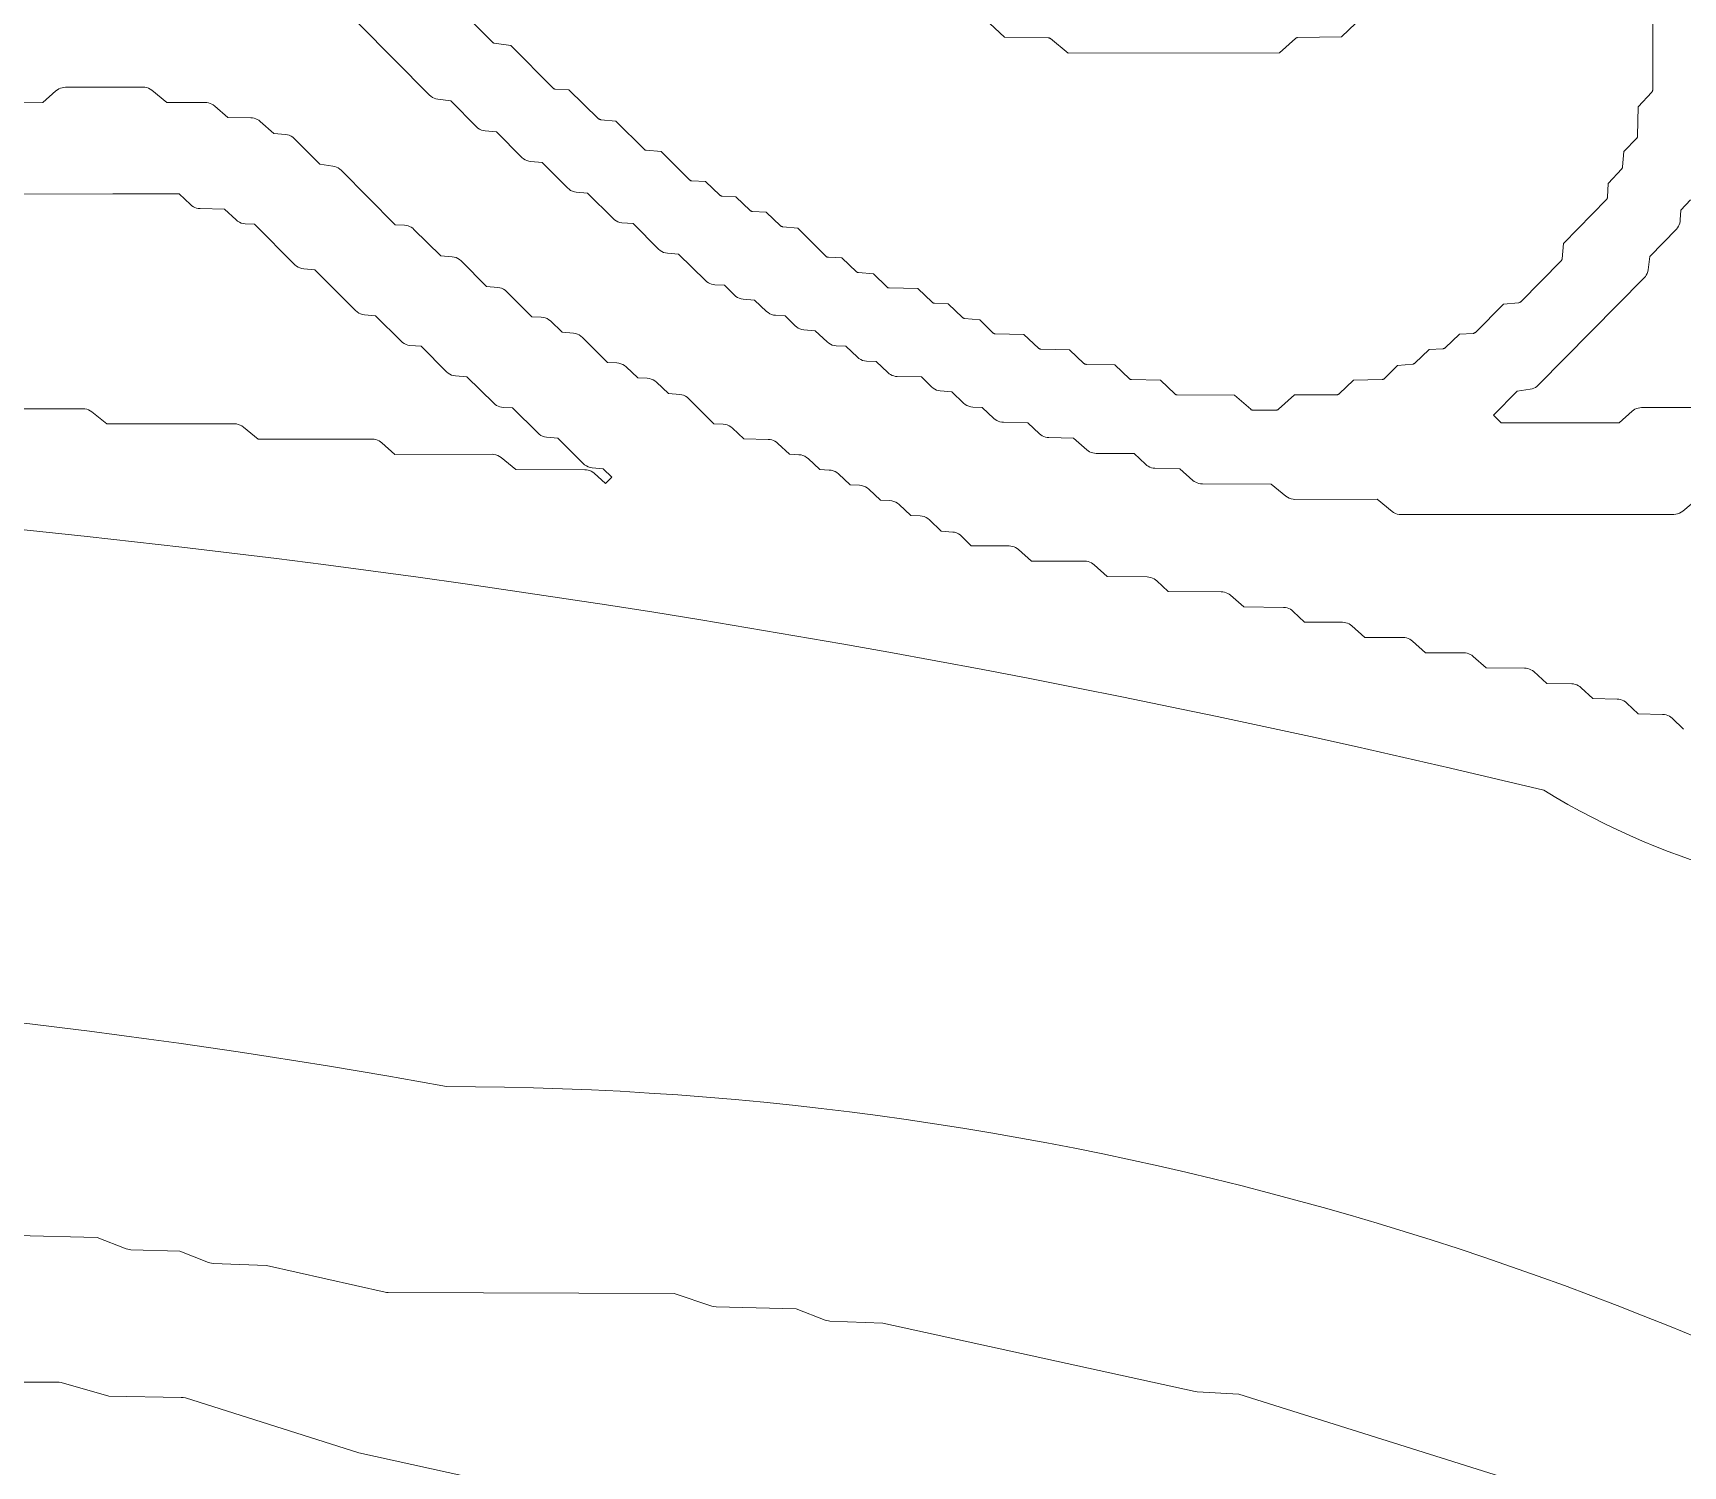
# Model space of a CAD drawing. Header units: inches. Extents: x 36 to 190, y -75 to 56.
# Drawn here: x 59.519 to 62.41, y -15.035 to -12.523 of the extents above; entities that cross this region are included whole.
import ezdxf

# ---------------------------------------------------------------- set-up
doc = ezdxf.new("R2010")
doc.units = ezdxf.units.IN
for name, color, linetype, lineweight in [('01_ORIGINAL_CAD', 7, 'CONTINUOUS', 20), ('02_APPROVED_PDF_OUTLINES', 7, 'CONTINUOUS', 15), ('03_ADDED_AREAS_SAME_COMPOSITION', 7, 'CONTINUOUS', 15)]:
    doc.layers.add(name, color=color, linetype=linetype, lineweight=lineweight)

# ---------------------------------------------------------------- blocks, each defined once
blk = doc.blocks.new('04_NAUTILUS')
at = {"layer": '01_ORIGINAL_CAD'}
for points in [[(60.2903, 39.7397, -0.300089), (65.1799, 32.5384)], [(59.9983, 35.3223), (60.235, 35.0586), (61.8312, 36.8162), (61.9333, 37.4176, -0.214593), (63.5216, 35.6018, 0.212382), (64.1876, 33.5175, -0.642649), (62.1657, 32.1496, 0.132984), (51.6147, 31.858, -0.471407), (50.9129, 32.2446)], [(53.6498, 30.945, -0.14301), (60.2429, 31.6303, -0.286424), (65.3601, 28.4306), (66.4807, 23.8898, -0.272091), (64.8996, 18.9541), (63.6613, 17.5325)]]:
    blk.add_lwpolyline(points, format="xyb", dxfattribs=at)
at = {"layer": '02_APPROVED_PDF_OUTLINES'}
for points in [[(61.1953, 33.4937), (61.2207, 33.4696), (61.2975, 33.4685), (61.298, 33.4685), (61.2986, 33.4684), (61.2992, 33.4683), (61.2997, 33.4681), (61.3002, 33.4678), (61.3007, 33.4675), (61.3012, 33.4672), (61.3324, 33.4417), (61.7025, 33.4423), (61.7306, 33.4674), (61.7311, 33.4677), (61.7316, 33.4681), (61.7321, 33.4683), (61.7327, 33.4686), (61.7333, 33.4687), (61.7339, 33.4688), (61.7345, 33.4689), (61.8113, 33.4701), (61.8366, 33.4941)], [(62.356, 33.685), (62.3566, 33.3771), (62.3566, 33.3766), (62.3565, 33.376), (62.3564, 33.3755), (62.3562, 33.3749), (62.3559, 33.3744), (62.3557, 33.3739), (62.3553, 33.3735), (62.355, 33.373), (62.3312, 33.3474), (62.3302, 33.2965), (62.3302, 33.2959), (62.3301, 33.2954), (62.3299, 33.2948), (62.3297, 33.2943), (62.3295, 33.2938), (62.3292, 33.2933), (62.3289, 33.2928), (62.3285, 33.2924), (62.306, 33.2692), (62.3037, 33.2424), (62.3037, 33.2418), (62.3035, 33.2413), (62.3034, 33.2407), (62.3031, 33.2402), (62.3028, 33.2397), (62.3025, 33.2392), (62.3022, 33.2388), (62.2783, 33.2131), (62.2773, 33.1889), (62.2772, 33.1883), (62.2771, 33.1877), (62.2769, 33.1871), (62.2767, 33.1865), (62.2764, 33.186), (62.276, 33.1855), (62.2756, 33.185), (62.2001, 33.1081), (62.1979, 33.0813), (62.1978, 33.0807), (62.1976, 33.0801), (62.1975, 33.0795), (62.1972, 33.079), (62.1969, 33.0785), (62.1966, 33.078), (62.1962, 33.0776), (62.1254, 33.0058), (62.125, 33.0054), (62.1245, 33.0051), (62.124, 33.0048), (62.1234, 33.0045), (62.1229, 33.0043), (62.1223, 33.0042), (62.1217, 33.0041), (62.0952, 33.0017), (62.0459, 32.9521), (62.0455, 32.9517), (62.045, 32.9514), (62.0445, 32.9511), (62.044, 32.9508), (62.0435, 32.9506), (62.043, 32.9505), (62.0424, 32.9504), (62.0419, 32.9503), (62.0181, 32.9492), (61.9927, 32.9251), (61.9922, 32.9247), (61.9917, 32.9243), (61.9912, 32.924), (61.9906, 32.9238), (61.9901, 32.9236), (61.9895, 32.9235), (61.9888, 32.9234), (61.965, 32.9224), (61.9397, 32.8982), (61.9392, 32.8978), (61.9388, 32.8975), (61.9383, 32.8972), (61.9377, 32.897), (61.9372, 32.8968), (61.9366, 32.8966), (61.9361, 32.8966), (61.9096, 32.8942), (61.8867, 32.8714), (61.8863, 32.871), (61.8858, 32.8707), (61.8854, 32.8704), (61.8848, 32.8701), (61.8843, 32.8699), (61.8838, 32.8698), (61.8832, 32.8697), (61.8826, 32.8697), (61.8323, 32.8685), (61.8071, 32.8444), (61.8066, 32.844), (61.8062, 32.8437), (61.8057, 32.8434), (61.8052, 32.8432), (61.8046, 32.843), (61.8041, 32.8429), (61.8035, 32.8428), (61.8029, 32.8428), (61.7289, 32.8424), (61.7008, 32.8174), (61.7003, 32.817), (61.6998, 32.8166), (61.6992, 32.8164), (61.6986, 32.8161), (61.698, 32.816), (61.6974, 32.8159), (61.6968, 32.8158), (61.6562, 32.8158), (61.6556, 32.8158), (61.655, 32.8159), (61.6544, 32.8161), (61.6538, 32.8163), (61.6533, 32.8166), (61.6527, 32.8169), (61.6522, 32.8173), (61.624, 32.8423), (61.5234, 32.8426), (61.5229, 32.8426), (61.5223, 32.8427), (61.5218, 32.8428), (61.5212, 32.843), (61.5207, 32.8432), (61.5202, 32.8435), (61.5198, 32.8438), (61.5193, 32.8442), (61.4939, 32.8683), (61.4436, 32.8693), (61.4431, 32.8694), (61.4425, 32.8695), (61.442, 32.8696), (61.4415, 32.8698), (61.441, 32.87), (61.4405, 32.8703), (61.4401, 32.8706), (61.4396, 32.871), (61.4142, 32.895), (61.364, 32.8961), (61.3634, 32.8962), (61.3629, 32.8962), (61.3623, 32.8964), (61.3618, 32.8966), (61.3613, 32.8968), (61.3608, 32.8971), (61.3604, 32.8974), (61.36, 32.8978), (61.3346, 32.9218), (61.2843, 32.9229), (61.2837, 32.9229), (61.2832, 32.923), (61.2826, 32.9232), (61.2821, 32.9233), (61.2816, 32.9236), (61.2811, 32.9239), (61.2807, 32.9242), (61.2803, 32.9245), (61.2549, 32.9486), (61.2046, 32.9497), (61.204, 32.9497), (61.2035, 32.9498), (61.2029, 32.95), (61.2024, 32.9502), (61.2019, 32.9504), (61.2014, 32.9507), (61.2009, 32.951), (61.2005, 32.9514), (61.1776, 32.9742), (61.151, 32.9765), (61.1505, 32.9766), (61.1499, 32.9767), (61.1494, 32.9769), (61.1488, 32.9771), (61.1483, 32.9774), (61.1479, 32.9777), (61.1474, 32.9781), (61.122, 33.0022), (61.0982, 33.0033), (61.0976, 33.0033), (61.097, 33.0035), (61.0964, 33.0036), (61.0958, 33.0039), (61.0953, 33.0042), (61.0948, 33.0045), (61.0943, 33.0049), (61.0689, 33.029), (61.0186, 33.0301), (61.0181, 33.0301), (61.0175, 33.0302), (61.0169, 33.0303), (61.0164, 33.0305), (61.0159, 33.0308), (61.0154, 33.0311), (61.0149, 33.0314), (61.0145, 33.0318), (60.9916, 33.0545), (60.9651, 33.0569), (60.9645, 33.057), (60.964, 33.0571), (60.9634, 33.0573), (60.9629, 33.0575), (60.9624, 33.0578), (60.9619, 33.0581), (60.9615, 33.0585), (60.936, 33.0826), (60.9122, 33.0837), (60.9117, 33.0837), (60.9111, 33.0838), (60.9106, 33.084), (60.9101, 33.0842), (60.9096, 33.0844), (60.9091, 33.0847), (60.9086, 33.085), (60.9082, 33.0854), (60.8587, 33.135), (60.8322, 33.1373), (60.8316, 33.1374), (60.8311, 33.1375), (60.8305, 33.1377), (60.83, 33.1379), (60.8295, 33.1382), (60.829, 33.1385), (60.8286, 33.1389), (60.8032, 33.163), (60.7793, 33.1641), (60.7787, 33.1641), (60.7781, 33.1643), (60.7775, 33.1644), (60.777, 33.1647), (60.7764, 33.165), (60.7759, 33.1653), (60.7755, 33.1657), (60.75, 33.1898), (60.7262, 33.1909), (60.7256, 33.1909), (60.725, 33.1911), (60.7244, 33.1912), (60.7238, 33.1915), (60.7233, 33.1918), (60.7228, 33.1921), (60.7223, 33.1925), (60.6969, 33.2166), (60.6731, 33.2177), (60.6725, 33.2177), (60.672, 33.2178), (60.6714, 33.218), (60.6709, 33.2182), (60.6704, 33.2184), (60.6699, 33.2187), (60.6695, 33.2191), (60.6691, 33.2194), (60.6195, 33.269), (60.5931, 33.2713), (60.5925, 33.2714), (60.5919, 33.2715), (60.5913, 33.2717), (60.5908, 33.272), (60.5903, 33.2723), (60.5898, 33.2727), (60.5893, 33.2731), (60.5398, 33.3226), (60.5133, 33.3249), (60.5127, 33.325), (60.5122, 33.3252), (60.5116, 33.3254), (60.5111, 33.3256), (60.5106, 33.3259), (60.5101, 33.3262), (60.5097, 33.3266), (60.4576, 33.3775), (60.4338, 33.3785), (60.4333, 33.3786), (60.4327, 33.3787), (60.4322, 33.3788), (60.4317, 33.3791), (60.4312, 33.3793), (60.4307, 33.3796), (60.4303, 33.3799), (60.4298, 33.3803), (60.3559, 33.4549), (60.3269, 33.459), (60.3264, 33.4591), (60.3259, 33.4593), (60.3253, 33.4595), (60.3248, 33.4597), (60.3244, 33.46), (60.3239, 33.4604), (60.3235, 33.4607), (60.2474, 33.5371)], [(60.0274, 33.5558), (60.2136, 33.3681), (60.216, 33.3659), (60.2187, 33.3641), (60.2216, 33.3627), (60.2246, 33.3616), (60.2278, 33.3609), (60.2505, 33.3577), (60.2957, 33.3125), (60.2983, 33.3102), (60.3012, 33.3083), (60.3044, 33.3068), (60.3077, 33.3058), (60.3112, 33.3053), (60.3308, 33.3035), (60.3754, 33.2589), (60.3781, 33.2566), (60.381, 33.2547), (60.3841, 33.2532), (60.3875, 33.2522), (60.3909, 33.2516), (60.4105, 33.2499), (60.4552, 33.2053), (60.4578, 33.203), (60.4607, 33.2011), (60.4639, 33.1996), (60.4672, 33.1986), (60.4706, 33.198), (60.4903, 33.1963), (60.5349, 33.1516), (60.5375, 33.1493), (60.5404, 33.1474), (60.5436, 33.146), (60.5469, 33.145), (60.5504, 33.1444), (60.57, 33.1427), (60.6146, 33.098), (60.6173, 33.0957), (60.6202, 33.0938), (60.6233, 33.0924), (60.6267, 33.0913), (60.6301, 33.0908), (60.6499, 33.089), (60.6972, 33.0428), (60.6995, 33.0408), (60.702, 33.0391), (60.7047, 33.0377), (60.7076, 33.0367), (60.7105, 33.036), (60.7136, 33.0357), (60.73, 33.035), (60.7476, 33.0175), (60.7502, 33.0153), (60.7531, 33.0134), (60.7562, 33.0119), (60.7596, 33.0109), (60.763, 33.0104), (60.783, 33.0086), (60.8037, 32.9889), (60.8065, 32.9867), (60.8095, 32.9848), (60.8128, 32.9834), (60.8163, 32.9825), (60.8198, 32.9821), (60.8363, 32.9814), (60.8539, 32.9639), (60.8565, 32.9617), (60.8594, 32.9598), (60.8625, 32.9583), (60.8658, 32.9573), (60.8693, 32.9568), (60.8893, 32.955), (60.91, 32.9353), (60.9128, 32.9331), (60.9158, 32.9312), (60.9191, 32.9298), (60.9226, 32.9289), (60.9261, 32.9285), (60.9429, 32.9278), (60.9632, 32.9085), (60.9659, 32.9063), (60.969, 32.9044), (60.9723, 32.903), (60.9757, 32.9021), (60.9793, 32.9017), (60.996, 32.901), (61.0163, 32.8817), (61.0186, 32.8797), (61.0212, 32.8781), (61.024, 32.8767), (61.0269, 32.8757), (61.0299, 32.8751), (61.033, 32.8749), (61.0756, 32.874), (61.093, 32.8567), (61.0956, 32.8545), (61.0985, 32.8526), (61.1016, 32.8511), (61.1049, 32.8501), (61.1084, 32.8496), (61.1284, 32.8478), (61.1491, 32.8281), (61.1519, 32.8259), (61.1549, 32.824), (61.1582, 32.8226), (61.1617, 32.8217), (61.1652, 32.8213), (61.182, 32.8206), (61.2023, 32.8013), (61.2046, 32.7994), (61.2072, 32.7977), (61.2099, 32.7964), (61.2129, 32.7954), (61.2159, 32.7947), (61.2189, 32.7945), (61.2619, 32.7936), (61.2819, 32.7746), (61.2843, 32.7726), (61.2869, 32.7709), (61.2896, 32.7696), (61.2925, 32.7686), (61.2955, 32.768), (61.2986, 32.7677), (61.342, 32.7668), (61.3651, 32.7464), (61.3674, 32.7445), (61.37, 32.7429), (61.3727, 32.7417), (61.3756, 32.7408), (61.3786, 32.7402), (61.3816, 32.7401), (61.448, 32.7399), (61.4678, 32.721), (61.4702, 32.719), (61.4728, 32.7174), (61.4755, 32.716), (61.4785, 32.715), (61.4815, 32.7144), (61.4845, 32.7142), (61.5279, 32.7132), (61.551, 32.6928), (61.5533, 32.691), (61.5559, 32.6894), (61.5587, 32.6882), (61.5616, 32.6873), (61.5645, 32.6867), (61.5675, 32.6865), (61.688, 32.6863), (61.714, 32.6651), (61.7168, 32.6632), (61.7198, 32.6616), (61.7231, 32.6604), (61.7264, 32.6597), (61.7298, 32.6595), (61.8739, 32.6596), (61.8999, 32.6384), (61.9027, 32.6365), (61.9057, 32.6349), (61.9089, 32.6337), (61.9123, 32.633), (61.9157, 32.6328), (62.3935, 32.6332), (62.3969, 32.6334), (62.4003, 32.6341), (62.4035, 32.6353), (62.4065, 32.6368), (62.4093, 32.6388), (62.4352, 32.6601)], [(62.4108, 32.2567), (62.3907, 32.2757), (62.3884, 32.2777), (62.3858, 32.2793), (62.383, 32.2807), (62.3801, 32.2817), (62.3771, 32.2823), (62.374, 32.2825), (62.3311, 32.2835), (62.311, 32.3025), (62.3087, 32.3045), (62.3061, 32.3061), (62.3033, 32.3075), (62.3004, 32.3084), (62.2974, 32.3091), (62.2944, 32.3093), (62.2514, 32.3102), (62.2313, 32.3293), (62.229, 32.3312), (62.2264, 32.3329), (62.2236, 32.3342), (62.2207, 32.3352), (62.2177, 32.3359), (62.2147, 32.3361), (62.1712, 32.337), (62.1482, 32.3575), (62.1458, 32.3593), (62.1433, 32.3609), (62.1405, 32.3621), (62.1377, 32.363), (62.1347, 32.3636), (62.1317, 32.3638), (62.0648, 32.364), (62.042, 32.3842), (62.0396, 32.3861), (62.037, 32.3876), (62.0343, 32.3889), (62.0314, 32.3898), (62.0285, 32.3903), (62.0255, 32.3905), (61.9586, 32.3907), (61.9358, 32.411), (61.9334, 32.4128), (61.9308, 32.4144), (61.9281, 32.4156), (61.9252, 32.4165), (61.9222, 32.4171), (61.9192, 32.4173), (61.8524, 32.4175), (61.8295, 32.4377), (61.8272, 32.4396), (61.8246, 32.4412), (61.8218, 32.4424), (61.819, 32.4433), (61.816, 32.4438), (61.813, 32.444), (61.7466, 32.4442), (61.7267, 32.4631), (61.7244, 32.4651), (61.7218, 32.4668), (61.719, 32.4681), (61.716, 32.4691), (61.713, 32.4697), (61.7099, 32.4699), (61.64, 32.4709), (61.6171, 32.4913), (61.6147, 32.4931), (61.6121, 32.4947), (61.6094, 32.4959), (61.6065, 32.4968), (61.6035, 32.4974), (61.6005, 32.4976), (61.5076, 32.4978), (61.4877, 32.5166), (61.4854, 32.5186), (61.4828, 32.5203), (61.48, 32.5216), (61.477, 32.5226), (61.474, 32.5232), (61.4709, 32.5234), (61.401, 32.5244), (61.3781, 32.5448), (61.3757, 32.5466), (61.3731, 32.5482), (61.3704, 32.5494), (61.3675, 32.5503), (61.3645, 32.5509), (61.3615, 32.5511), (61.2681, 32.5513), (61.2453, 32.5715), (61.2429, 32.5734), (61.2404, 32.5749), (61.2376, 32.5762), (61.2347, 32.5771), (61.2318, 32.5776), (61.2288, 32.5778), (61.1627, 32.578), (61.1455, 32.5951), (61.1429, 32.5973), (61.14, 32.5992), (61.1369, 32.6006), (61.1335, 32.6017), (61.1301, 32.6022), (61.1101, 32.604), (61.0894, 32.6236), (61.0866, 32.6259), (61.0836, 32.6278), (61.0803, 32.6292), (61.0768, 32.6301), (61.0733, 32.6305), (61.0565, 32.6312), (61.0362, 32.6504), (61.0335, 32.6527), (61.0304, 32.6546), (61.0271, 32.656), (61.0237, 32.6569), (61.0201, 32.6573), (61.0034, 32.658), (60.9831, 32.6772), (60.9803, 32.6795), (60.9773, 32.6814), (60.974, 32.6828), (60.9705, 32.6837), (60.967, 32.6841), (60.9503, 32.6848), (60.93, 32.704), (60.9272, 32.7063), (60.9241, 32.7082), (60.9208, 32.7096), (60.9174, 32.7105), (60.9138, 32.7109), (60.8971, 32.7116), (60.8768, 32.7308), (60.8741, 32.7331), (60.871, 32.735), (60.8677, 32.7364), (60.8643, 32.7373), (60.8607, 32.7377), (60.844, 32.7384), (60.8237, 32.7576), (60.8213, 32.7596), (60.8187, 32.7613), (60.816, 32.7626), (60.8131, 32.7636), (60.8101, 32.7642), (60.807, 32.7645), (60.7641, 32.7654), (60.744, 32.7844), (60.7412, 32.7867), (60.7382, 32.7885), (60.7349, 32.7899), (60.7314, 32.7908), (60.7279, 32.7913), (60.7115, 32.792), (60.6673, 32.8362), (60.6647, 32.8385), (60.6618, 32.8404), (60.6586, 32.8418), (60.6553, 32.8429), (60.6519, 32.8434), (60.6319, 32.8452), (60.6111, 32.8648), (60.6084, 32.8671), (60.6053, 32.869), (60.602, 32.8704), (60.5986, 32.8713), (60.595, 32.8717), (60.5783, 32.8724), (60.558, 32.8916), (60.5552, 32.8939), (60.5522, 32.8958), (60.5489, 32.8972), (60.5454, 32.8981), (60.5419, 32.8985), (60.5255, 32.8992), (60.4813, 32.9434), (60.4787, 32.9457), (60.4758, 32.9476), (60.4726, 32.9491), (60.4693, 32.9501), (60.4659, 32.9506), (60.4459, 32.9524), (60.4251, 32.9721), (60.4223, 32.9743), (60.4193, 32.9762), (60.416, 32.9776), (60.4125, 32.9785), (60.409, 32.9789), (60.3926, 32.9796), (60.3485, 33.0238), (60.3458, 33.0261), (60.3429, 33.028), (60.3397, 33.0295), (60.3364, 33.0305), (60.333, 33.031), (60.3134, 33.0328), (60.2687, 33.0774), (60.2661, 33.0797), (60.2632, 33.0816), (60.26, 33.0831), (60.2567, 33.0841), (60.2532, 33.0847), (60.2335, 33.0864), (60.1862, 33.1327), (60.1839, 33.1346), (60.1813, 33.1363), (60.1786, 33.1377), (60.1758, 33.1388), (60.1728, 33.1394), (60.1698, 33.1398), (60.1535, 33.1405), (60.0584, 33.2364), (60.056, 33.2385), (60.0533, 33.2403), (60.0504, 33.2418), (60.0474, 33.2428), (60.0442, 33.2435), (60.0215, 33.2467), (59.9763, 33.2919), (59.9737, 33.2942), (59.9708, 33.2961), (59.9676, 33.2976), (59.9643, 33.2986), (59.9608, 33.2992), (59.9404, 33.301), (59.9167, 33.322), (59.9143, 33.3239), (59.9117, 33.3254), (59.909, 33.3267), (59.9061, 33.3276), (59.9032, 33.3281), (59.9002, 33.3283), (59.8598, 33.3285), (59.837, 33.3488), (59.8346, 33.3507), (59.832, 33.3522), (59.8293, 33.3535), (59.8264, 33.3544), (59.8235, 33.3549), (59.8205, 33.3551), (59.753, 33.3553), (59.727, 33.3765), (59.7242, 33.3785), (59.7212, 33.3801), (59.7179, 33.3812), (59.7146, 33.3819), (59.7111, 33.3822), (59.5755, 33.3818), (59.5725, 33.3816), (59.5695, 33.381), (59.5666, 33.3801), (59.5639, 33.3789), (59.5613, 33.3773), (59.5589, 33.3754), (59.536, 33.355), (59.4662, 33.354)], [(62.4305, 32.8205), (62.3371, 32.8202), (62.3341, 32.82), (62.3312, 32.8194), (62.3283, 32.8185), (62.3255, 32.8173), (62.323, 32.8157), (62.3206, 32.8139), (62.2979, 32.7936), (62.0913, 32.7935), (62.0775, 32.8072), (62.1192, 32.8491), (62.1419, 32.8524), (62.1451, 32.8531), (62.1481, 32.8542), (62.151, 32.8556), (62.1537, 32.8574), (62.1561, 32.8596), (62.3416, 33.0476), (62.3437, 33.05), (62.3454, 33.0527), (62.3468, 33.0556), (62.3479, 33.0586), (62.3485, 33.0618), (62.3517, 33.085), (62.398, 33.1333), (62.3999, 33.1356), (62.4016, 33.1381), (62.4029, 33.1408), (62.4039, 33.1436), (62.4046, 33.1466), (62.4049, 33.1496), (62.4056, 33.1664), (62.4229, 33.1843)], [(59.4883, 33.1946), (59.6584, 33.1948), (59.7749, 33.1948), (59.7947, 33.176), (59.797, 33.1741), (59.7996, 33.1724), (59.8024, 33.1711), (59.8053, 33.1701), (59.8083, 33.1694), (59.8114, 33.1692), (59.8543, 33.1683), (59.8744, 33.1493), (59.8771, 33.147), (59.8802, 33.1451), (59.8835, 33.1438), (59.8869, 33.1428), (59.8905, 33.1424), (59.9068, 33.1417), (59.9776, 33.0707), (59.9802, 33.0684), (59.9831, 33.0665), (59.9863, 33.065), (59.9896, 33.064), (59.9931, 33.0635), (60.0127, 33.0617), (60.0839, 32.9903), (60.0866, 32.988), (60.0895, 32.9861), (60.0926, 32.9846), (60.096, 32.9836), (60.0994, 32.983), (60.119, 32.9813), (60.1637, 32.9366), (60.1663, 32.9343), (60.1692, 32.9324), (60.1724, 32.931), (60.1757, 32.93), (60.1792, 32.9294), (60.1988, 32.9277), (60.2434, 32.883), (60.246, 32.8807), (60.249, 32.8788), (60.2521, 32.8774), (60.2555, 32.8763), (60.2589, 32.8758), (60.2787, 32.874), (60.326, 32.8278), (60.3283, 32.8258), (60.3308, 32.8241), (60.3335, 32.8227), (60.3364, 32.8217), (60.3393, 32.821), (60.3423, 32.8207), (60.3587, 32.82), (60.4029, 32.7758), (60.4055, 32.7735), (60.4084, 32.7716), (60.4116, 32.7701), (60.4149, 32.7691), (60.4184, 32.7685), (60.438, 32.7668), (60.4826, 32.7222), (60.4852, 32.7199), (60.4882, 32.718), (60.4913, 32.7165), (60.4947, 32.7155), (60.4981, 32.7149), (60.5178, 32.7132), (60.533, 32.6981), (60.5218, 32.6874), (60.5018, 32.7051), (60.4994, 32.707), (60.4969, 32.7086), (60.4941, 32.7098), (60.4912, 32.7107), (60.4883, 32.7113), (60.4853, 32.7114), (60.3647, 32.7116), (60.3388, 32.7328), (60.336, 32.7348), (60.3329, 32.7364), (60.3297, 32.7375), (60.3263, 32.7382), (60.3229, 32.7385), (60.1529, 32.7383), (60.1301, 32.7585), (60.1277, 32.7604), (60.1251, 32.762), (60.1224, 32.7632), (60.1195, 32.7641), (60.1165, 32.7647), (60.1135, 32.7648), (59.9134, 32.765), (59.8874, 32.7862), (59.8846, 32.7881), (59.8816, 32.7897), (59.8783, 32.7909), (59.875, 32.7916), (59.8716, 32.7918), (59.6479, 32.7916), (59.6219, 32.8128), (59.6191, 32.8148), (59.6161, 32.8164), (59.6129, 32.8175), (59.6095, 32.8182), (59.6061, 32.8184), (59.3824, 32.8183)]]:
    blk.add_lwpolyline(points, dxfattribs=at)
at = {"layer": '03_ADDED_AREAS_SAME_COMPOSITION'}
for points in [[(59.4904, 31.3692), (59.6309, 31.3657), (59.6819, 31.3459), (59.6846, 31.345), (59.6874, 31.3445), (59.6902, 31.3442), (59.776, 31.3417), (59.8261, 31.3221), (59.8287, 31.3212), (59.8315, 31.3206), (59.8342, 31.3204), (59.9278, 31.3167), (60.1355, 31.2698), (60.1382, 31.2694), (60.1409, 31.2692), (60.6422, 31.2674), (60.7081, 31.2455), (60.7117, 31.2446), (60.7154, 31.2442), (60.8559, 31.2407), (60.9069, 31.2209), (60.9096, 31.22), (60.9123, 31.2195), (60.915, 31.2192), (61.0077, 31.2157), (61.5549, 31.0959), (61.5587, 31.0954), (61.6312, 31.0908), (62.101, 30.9431)], [(60.5642, 30.8838), (60.0896, 30.9883), (59.7856, 31.0844), (59.782, 31.0852), (59.7784, 31.0855), (59.6514, 31.0873), (59.5679, 31.1113), (59.5645, 31.112), (59.561, 31.1122), (59.4013, 31.1124)]]:
    blk.add_lwpolyline(points, dxfattribs=at)

msp = doc.modelspace()

# ---------------------------------------------------------------- block references
msp.add_blockref('04_NAUTILUS', (0, -46))

doc.saveas('drawing.dxf')
